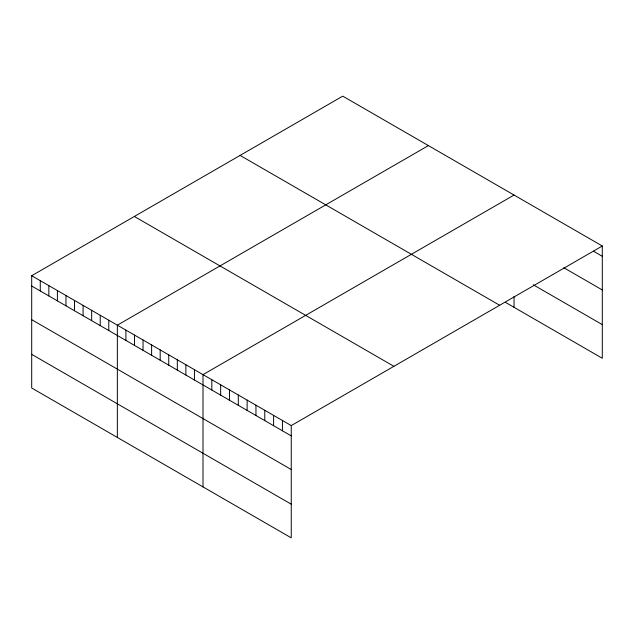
<?xml version="1.0" encoding="UTF-8"?>
<svg xmlns="http://www.w3.org/2000/svg" width="634" height="634" viewBox="0 0 634 634"><rect width="100%" height="100%" fill="white"/><g stroke="black" fill="none" stroke-linecap="round" stroke-linejoin="round"><path stroke-width="0.95" d="M602.3 246L291.252 425.58L291.252 537.854L31.7 388L31.7 275.727L342.748 96.146L602.3 246L602.3 358.273L505.488 302.378M428.394 145.598L117.353 325.179L117.353 437.452M514.047 195.05L203.007 374.631L203.007 486.904M593.472 251.215L602.3 256.302M563.792 267.722L602.3 289.96M533.305 284.793L602.3 324.624M240.096 155.409L499.655 305.263M134.345 216.463L393.896 366.317M31.7 275.727L291.252 425.58M31.7 286.037L291.252 435.883M31.7 319.687L291.252 469.532M31.7 354.351L291.252 504.204M514.047 296.435L514.047 307.324M282.431 420.485L282.431 430.795M273.603 415.389L273.603 425.699M264.782 410.293L264.782 420.604M255.954 405.197L255.954 415.508M247.133 400.102L247.133 410.412M238.305 395.006L238.305 405.316M229.484 389.91L229.484 400.22M220.656 384.814L220.656 395.125M211.835 379.726L211.835 390.029M194.44 369.685L194.44 379.988M185.873 364.74L185.873 375.043M177.314 359.795L177.314 370.097M168.747 354.85L168.747 365.152M160.18 349.905L160.18 360.207M151.613 344.959L151.613 355.262M143.046 340.014L143.046 350.317M134.487 335.069L134.487 345.372M125.92 330.124L125.92 340.426M108.786 320.233L108.786 330.536M100.22 315.288L100.22 325.591M91.661 310.343L91.661 320.646M83.094 305.398L83.094 315.7M74.527 300.453L74.527 310.755M65.96 295.507L65.96 305.81M57.393 290.562L57.393 300.865M48.834 285.617L48.834 295.919M40.267 280.672L40.267 290.982"/></g></svg>
